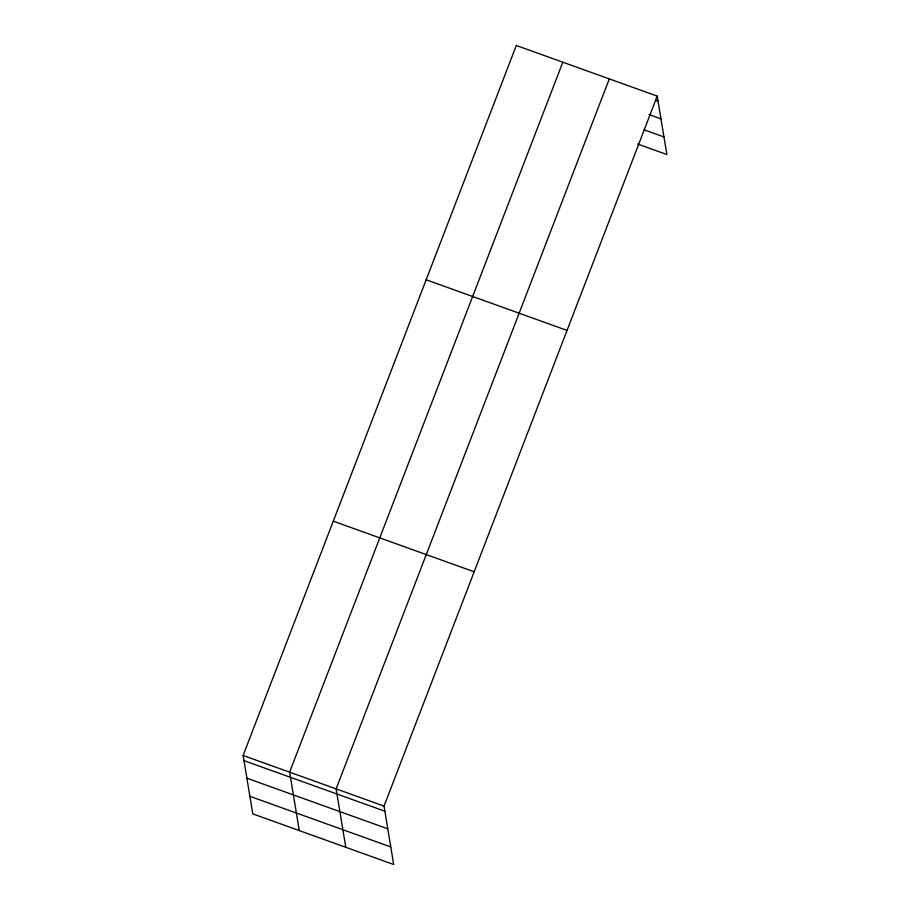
<?xml version="1.0" encoding="UTF-8"?>
<svg xmlns="http://www.w3.org/2000/svg" width="910" height="910" viewBox="0 0 910 910"><rect width="100%" height="100%" fill="white"/><g stroke="black" fill="none" stroke-linecap="round" stroke-linejoin="round"><path stroke-width="1.36" d="M657.202 96.119L384.02 806.089L393.689 864.5L252.798 813.881L243.129 755.471L516.311 45.5L657.202 96.119L666.871 154.529L637.591 144.007M562.812 62.198L289.619 772.181L299.288 830.591M609.302 78.908L336.12 788.879L345.789 847.29M655.393 100.305L658.055 101.26M648.989 114.535L660.956 118.835M643.996 129.777L663.959 136.944M426.164 279.791L567.044 330.41M333.287 521.18L474.167 571.798M243.129 755.471L384.02 806.089M243.982 760.612L384.862 811.231M246.894 778.198L387.774 828.817M249.886 796.307L390.777 846.926"/></g></svg>
